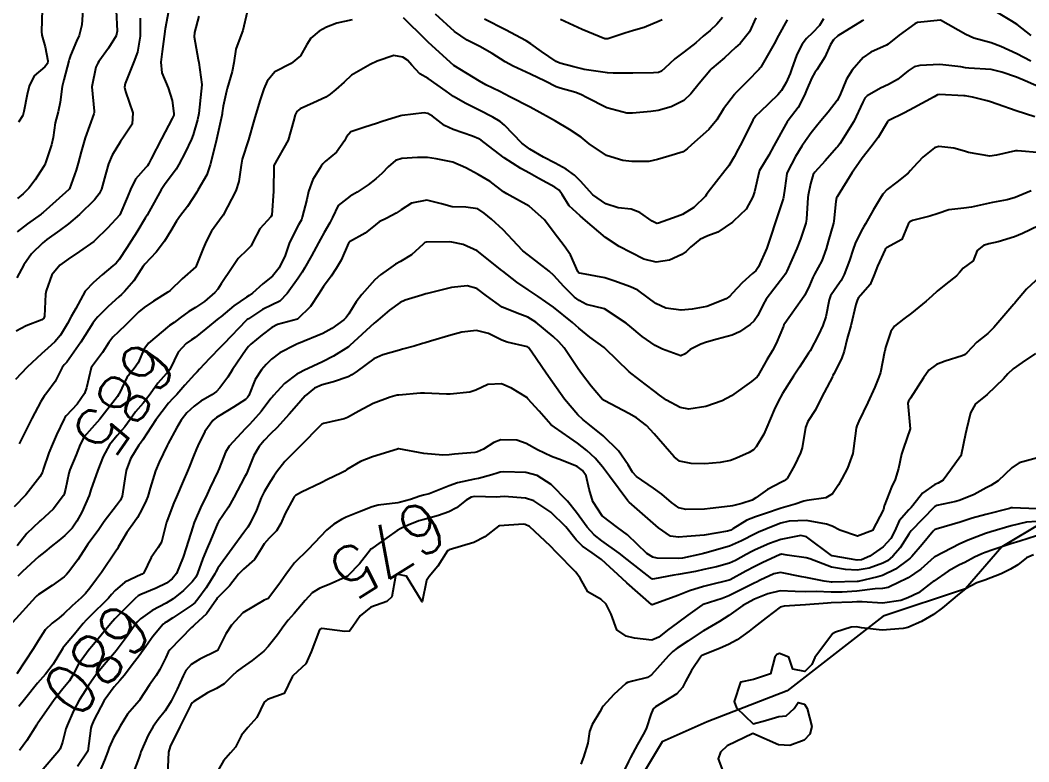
# Model space of a CAD drawing. Header units: metres. Extents: x 292545 to 299085, y 7450245 to 7463078.
# Drawn here: x 294543.8 to 294622.7, y 7462834.2 to 7462892.3 of the extents above; entities that cross this region are included whole.
import ezdxf
from ezdxf.enums import TextEntityAlignment as Align

# ---------------------------------------------------------------- set-up
doc = ezdxf.new("R2010")
doc.units = ezdxf.units.M
for name, color, linetype in [('Cotas', 45, 'Continuous'), ('Curvas de Nivel 1m', 11, 'Continuous'), ('Curvas de Nivel 5m', 15, 'Continuous'), ('Hidrografia', 140, 'Continuous')]:
    doc.layers.add(name, color=color, linetype=linetype)
doc.styles.add('Style-STANDARD', font='STANDARD.shx')

msp = doc.modelspace()

# ---------------------------------------------------------------- linework, layer by layer
at = {"layer": 'Curvas de Nivel 1m', "flags": 128}
for points, elevation in [([(294555.422, 7462893.004), (294555.171, 7462891.624), (294555.095, 7462891.007), (294554.926, 7462889.848), (294554.815, 7462889.009), (294554.907, 7462888.175), (294555.402, 7462887.005), (294555.718, 7462886.013), (294555.855, 7462884.998), (294555.835, 7462884.866), (294555.699, 7462884.582), (294554.873, 7462883.012), (294554.08, 7462881.437), (294553.863, 7462881.027), (294553.786, 7462880.903), (294553.659, 7462880.76), (294552.849, 7462879.834), (294552.445, 7462879.042), (294552.211, 7462878.46), (294551.613, 7462877.05), (294550.647, 7462876.015), (294549.693, 7462875.069), (294549.643, 7462875.019), (294549.592, 7462874.978), (294548.471, 7462874.195), (294547.57, 7462873.587), (294547.288, 7462873.382), (294546.935, 7462873.106), (294546.308, 7462872.359), (294545.847, 7462871.117), (294545.812, 7462870.846), (294545.729, 7462869.118), (294545.672, 7462868.967), (294545.519, 7462868.847), (294544.281, 7462868.369), (294543.505, 7462867.944)], 689), ([(294551.343, 7462893.055), (294551.409, 7462891.431), (294551.327, 7462891.055), (294550.722, 7462890.107), (294549.978, 7462889.068), (294549.891, 7462888.929), (294549.748, 7462888.604), (294549.426, 7462887.075), (294549.607, 7462885.169), (294549.612, 7462885.071), (294549.581, 7462884.951), (294548.899, 7462883.082), (294548.585, 7462881.999), (294548.365, 7462881.089), (294548.207, 7462880.539), (294547.671, 7462879.099), (294547.632, 7462879.049), (294546.609, 7462878.124), (294545.614, 7462877.233), (294545.554, 7462877.18), (294545.478, 7462877.121), (294544.398, 7462876.339), (294543.599, 7462875.715)], 691), ([(294548.714, 7462893.086), (294548.637, 7462891.933), (294548.432, 7462891.09), (294548.235, 7462890.635), (294547.759, 7462889.519), (294547.652, 7462889.204), (294547.631, 7462889.101), (294547.226, 7462887.617), (294547.099, 7462887.106), (294546.947, 7462885.875), (294546.783, 7462885.109), (294546.564, 7462884.248), (294546.393, 7462883.113), (294546.267, 7462882.524), (294545.816, 7462881.118), (294545.773, 7462881.008), (294545.658, 7462880.816), (294544.984, 7462879.786), (294544.502, 7462879.131), (294544.068, 7462878.696), (294543.625, 7462878.344)], 692), ([(294545.548, 7462893.123), (294545.494, 7462891.415), (294545.518, 7462891.123), (294545.769, 7462890.208), (294545.996, 7462889.118), (294545.965, 7462888.903), (294545.748, 7462888.628), (294544.928, 7462887.941), (294544.537, 7462887.132), (294544.379, 7462886.481), (294544.122, 7462885.136), (294544.026, 7462884.819), (294543.7, 7462884.299)], 693), ([(294561.579, 7462892.932), (294561.229, 7462891.488), (294561.029, 7462890.937), (294560.682, 7462890.028), (294560.531, 7462888.942), (294560.413, 7462888.277), (294560.014, 7462886.947), (294559.955, 7462886.722), (294559.712, 7462885.554), (294559.623, 7462885.033), (294559.61, 7462884.951), (294559.588, 7462884.837), (294559.189, 7462882.957), (294559.028, 7462882.311), (294558.695, 7462880.965), (294558.426, 7462880.198), (294557.73, 7462878.979), (294557.693, 7462878.919), (294557.631, 7462878.82), (294556.902, 7462877.705), (294556.365, 7462876.992), (294556.052, 7462876.552), (294555.601, 7462875.798), (294555.116, 7462875.007), (294554.45, 7462874.147), (294553.565, 7462873.19), (294553.496, 7462873.099), (294553.454, 7462873.031), (294552.703, 7462871.887), (294551.976, 7462871.046), (294551.756, 7462870.831), (294551.537, 7462870.628), (294550.712, 7462869.871), (294549.894, 7462869.066), (294549.711, 7462868.868), (294549.508, 7462868.583), (294548.576, 7462867.084), (294547.477, 7462865.535), (294547.267, 7462865.31), (294547.103, 7462865.104), (294546.556, 7462864.01), (294545.901, 7462863.115), (294545.695, 7462862.863), (294545.436, 7462862.45), (294544.732, 7462861.13), (294544.072, 7462859.802), (294543.749, 7462859.145)], 687), ([(294601.357, 7462892.464), (294600.877, 7462891.379), (294600.139, 7462890.476), (294599.94, 7462890.309), (294599.77, 7462890.155), (294598.91, 7462889.34), (294597.921, 7462888.498), (294597.831, 7462888.42), (294597.75, 7462888.325), (294596.923, 7462887.324), (294596.28, 7462886.522), (294595.718, 7462885.994), (294594.748, 7462885.509), (294593.713, 7462885.223), (294593.138, 7462885.132), (294591.709, 7462885.002), (294591.276, 7462885.018), (294589.715, 7462885.425), (294588.108, 7462886.235), (294587.73, 7462886.451), (294587.277, 7462886.627), (294586.057, 7462886.966), (294585.737, 7462887.079), (294584.891, 7462887.509), (294583.747, 7462888.077), (294582.374, 7462888.684), (294581.756, 7462889.024), (294580.746, 7462889.689), (294579.768, 7462890.225), (294578.773, 7462890.73), (294577.783, 7462891.394), (294576.304, 7462892.755)], 687), ([(294622.904, 7462891.086), (294621.79, 7462891.955), (294621.391, 7462892.224), (294619.807, 7462893.159)], 684), ([(294622.877, 7462889.094), (294621.767, 7462889.643), (294620.531, 7462890.232), (294619.776, 7462890.514), (294618.404, 7462890.885), (294617.782, 7462891.161), (294615.793, 7462892.29), (294614.003, 7462892.096), (294613.79, 7462892.007), (294612.566, 7462891.113), (294611.774, 7462890.474), (294611.7, 7462890.415), (294611.573, 7462890.342), (294610.343, 7462889.779), (294609.763, 7462889.375), (294608.883, 7462888.373), (294608.461, 7462887.661), (294607.924, 7462886.387), (294607.719, 7462886.007), (294607.005, 7462885.102), (294606.449, 7462884.403), (294606.112, 7462883.992), (294605.694, 7462883.47), (294605.253, 7462882.849), (294604.966, 7462882.417), (294604.462, 7462881.631), (294603.83, 7462880.428), (294603.79, 7462880.29), (294603.64, 7462879.144), (294603.533, 7462878.431), (294603.502, 7462878.303), (294602.878, 7462876.441), (294602.566, 7462875.477), (294602.217, 7462874.45), (294601.568, 7462872.991), (294601.354, 7462872.674), (294601.106, 7462872.465), (294600.284, 7462871.741), (294599.54, 7462870.925), (294599.329, 7462870.69), (294599.029, 7462870.488), (294597.527, 7462869.895), (294596.369, 7462869.683), (294595.529, 7462869.604), (294594.314, 7462869.759), (294593.536, 7462870.107), (294592.929, 7462870.559), (294592.138, 7462871.161), (294591.551, 7462871.42), (294590.264, 7462871.884), (294589.558, 7462872.113), (294587.716, 7462872.464), (294587.562, 7462872.493), (294587.484, 7462872.543), (294587.436, 7462872.622), (294586.867, 7462873.922), (294586.36, 7462874.638), (294585.598, 7462875.652), (294584.835, 7462876.658), (294583.623, 7462877.725), (294581.889, 7462878.687), (294581.635, 7462878.857), (294580.59, 7462879.653), (294579.648, 7462880.215), (294578.685, 7462880.73), (294577.667, 7462881.167), (294576.36, 7462881.45), (294575.671, 7462881.54), (294574.894, 7462881.554), (294573.67, 7462881.46), (294573.167, 7462881.296), (294572.594, 7462880.801), (294572.139, 7462880.322), (294571.649, 7462879.875), (294571.052, 7462879.409), (294570.17, 7462878.832), (294569.63, 7462878.529), (294568.692, 7462877.779), (294568.244, 7462876.854), (294568.044, 7462876.417), (294567.595, 7462875.665), (294567.309, 7462875.14), (294567.168, 7462874.864), (294566.607, 7462873.835), (294566.069, 7462872.875), (294565.875, 7462872.561), (294565.555, 7462872.088), (294564.711, 7462870.892), (294564.127, 7462870.311), (294563.529, 7462870.013), (294562.785, 7462869.656), (294561.673, 7462868.928), (294561.583, 7462868.859), (294561.512, 7462868.794), (294559.749, 7462866.956), (294559.49, 7462866.69), (294558.639, 7462865.811), (294557.862, 7462864.976), (294557.67, 7462864.778), (294557.467, 7462864.571), (294556.712, 7462863.729), (294556.067, 7462862.994), (294555.764, 7462862.672), (294555.436, 7462862.309), (294554.434, 7462861.015), (294553.407, 7462859.447), (294553.236, 7462859.2), (294553.109, 7462859.033), (294552.456, 7462857.97), (294552.113, 7462857.043), (294552.004, 7462856.406), (294551.807, 7462855.045), (294551.668, 7462854.726), (294551.346, 7462854.318), (294550.396, 7462853.064), (294549.969, 7462852.425), (294549.31, 7462851.526), (294549.112, 7462851.276), (294548.975, 7462851.083), (294548.325, 7462850.057), (294547.614, 7462849.097), (294547.46, 7462848.918), (294547.277, 7462848.737), (294546.327, 7462848.049), (294545.256, 7462847.345), (294545.132, 7462847.245), (294545.017, 7462847.124), (294543.233, 7462845.15)], 683), ([(294569.795, 7462892.318), (294568.58, 7462892.064), (294567.786, 7462891.753), (294567.214, 7462891.433), (294566.565, 7462890.872), (294566.245, 7462890.398), (294565.759, 7462889.491), (294565.018, 7462888.891), (294563.746, 7462888.259), (294563.137, 7462887.518), (294562.877, 7462886.919), (294562.588, 7462886.054), (294562.25, 7462884.925), (294562.13, 7462884.494), (294561.683, 7462882.93), (294561.197, 7462881.405), (294561.1, 7462880.936), (294560.927, 7462879.654), (294560.699, 7462878.944), (294559.689, 7462877.034), (294559.647, 7462876.959), (294559.612, 7462876.913), (294558.8, 7462875.769), (294558.369, 7462874.972), (294558.14, 7462874.419), (294557.563, 7462872.98), (294556.49, 7462872.055), (294555.544, 7462871.144), (294555.371, 7462871.003), (294554.261, 7462870.29), (294553.525, 7462869.814), (294553.097, 7462869.457), (294552.68, 7462869.038), (294552.099, 7462868.452), (294551.502, 7462867.91), (294551.066, 7462867.486), (294550.761, 7462867.057), (294550.273, 7462866.274), (294549.475, 7462865.249), (294549.38, 7462865.071), (294549.007, 7462863.527), (294548.848, 7462863.086), (294548.283, 7462862.243), (294547.425, 7462861.321), (294547.319, 7462861.206), (294547.252, 7462861.102), (294546.677, 7462859.841), (294546.35, 7462859.111), (294546.072, 7462858.433), (294545.63, 7462857.117), (294545.562, 7462856.927), (294545.367, 7462856.543), (294544.278, 7462855.136), (294543.344, 7462854.21)], 686), ([(294557.799, 7462892.598), (294557.447, 7462891.323), (294557.426, 7462890.984), (294557.756, 7462889.205), (294557.798, 7462888.979), (294558.027, 7462887.267), (294558.005, 7462886.976), (294557.973, 7462886.733), (294557.794, 7462884.979), (294557.698, 7462884.491), (294557.344, 7462883.326), (294557.213, 7462882.985), (294556.73, 7462881.931), (294556.245, 7462880.994), (294556.02, 7462880.634), (294555.65, 7462880.136), (294555.168, 7462879.479), (294554.861, 7462879.012), (294553.916, 7462877.326), (294553.748, 7462877.028), (294553.611, 7462876.8), (294552.941, 7462875.695), (294552.527, 7462875.041), (294552.16, 7462874.469), (294551.571, 7462873.569), (294551.337, 7462873.282), (294551.066, 7462873.055), (294550.248, 7462872.371), (294549.55, 7462871.761), (294548.905, 7462871.08), (294548.176, 7462869.737), (294547.817, 7462869.096), (294547.515, 7462868.561), (294546.975, 7462867.631), (294546.535, 7462867.11), (294545.987, 7462866.616), (294545.483, 7462866.172), (294544.379, 7462865.136), (294543.458, 7462864.17)], 688), ([(294609.792, 7462892.304), (294609.669, 7462892.239), (294607.783, 7462891.057), (294607.427, 7462890.745), (294607.203, 7462890.396), (294606.761, 7462889.402), (294606.119, 7462888.406), (294605.964, 7462888.193), (294605.744, 7462887.783), (294605.335, 7462886.808), (294605.178, 7462886.415), (294604.676, 7462885.458), (294603.883, 7462884.428), (294603.805, 7462884.326), (294603.7, 7462884.152), (294602.776, 7462882.444), (294602.384, 7462881.737), (294601.654, 7462880.536), (294601.622, 7462880.492), (294601.612, 7462880.46), (294601.254, 7462878.846), (294601.137, 7462878.465), (294600.602, 7462877.491), (294599.614, 7462876.556), (294599.523, 7462876.481), (294598.4, 7462875.699), (294597.596, 7462875.406), (294596.99, 7462875.118), (294596.253, 7462874.523), (294595.914, 7462874.192), (294595.577, 7462873.964), (294594.604, 7462873.508), (294593.571, 7462873.361), (294592.594, 7462873.585), (294591.578, 7462874.097), (294590.67, 7462874.589), (294589.593, 7462875.272), (294588.039, 7462876.616), (294587.616, 7462876.975), (294586.763, 7462877.772), (294586.212, 7462878.641), (294585.973, 7462878.981), (294585.639, 7462879.22), (294584.399, 7462879.909), (294583.649, 7462880.305), (294582.97, 7462880.677), (294581.665, 7462881.512), (294580.102, 7462882.714), (294579.866, 7462882.898), (294579.686, 7462883.01), (294579.189, 7462883.224), (294577.693, 7462883.735), (294577.002, 7462884.057), (294576.063, 7462884.765), (294575.706, 7462884.994), (294575.432, 7462885.047), (294573.703, 7462884.828), (294573.675, 7462884.819), (294573.58, 7462884.791), (294572.148, 7462884.356), (294571.697, 7462884.203), (294570.778, 7462883.908), (294569.69, 7462883.539), (294569.358, 7462883.171), (294569.178, 7462882.845), (294568.556, 7462881.969), (294567.667, 7462881.219), (294567.488, 7462881.038), (294567.36, 7462880.863), (294566.701, 7462879.815), (294566.38, 7462878.873), (294566.253, 7462878.248), (294565.892, 7462876.877), (294565.815, 7462876.672), (294565.604, 7462876.268), (294564.882, 7462874.891), (294564.546, 7462873.869), (294564.092, 7462872.902), (294563.556, 7462872.261), (294562.808, 7462871.66), (294562.006, 7462870.925), (294561.736, 7462870.732), (294561.538, 7462870.617), (294560.53, 7462869.943), (294559.515, 7462869.076), (294559.452, 7462869.022), (294559.373, 7462868.961), (294558.341, 7462868.136), (294557.498, 7462867.462), (294557.214, 7462867.265), (294556.81, 7462866.987), (294556.177, 7462866.302), (294555.568, 7462864.999), (294555.532, 7462864.94), (294555.471, 7462864.873), (294554.596, 7462863.873), (294553.987, 7462863.022), (294553.436, 7462862.32), (294552.837, 7462861.628), (294552.42, 7462861.04), (294552.003, 7462860.458), (294551.41, 7462859.794), (294550.82, 7462859.059), (294550.321, 7462858.134), (294549.895, 7462857.072), (294549.357, 7462855.525), (294549.257, 7462855.178), (294549.222, 7462855.081), (294548.635, 7462853.792), (294548.265, 7462853.091), (294547.88, 7462852.539), (294547.316, 7462851.955), (294546.84, 7462851.575), (294546.255, 7462851.11), (294545.741, 7462850.673), (294545.295, 7462850.305), (294544.003, 7462849.139), (294543.638, 7462848.784)], 684), ([(294603.801, 7462892.319), (294603.121, 7462891.102), (294602.799, 7462890.445), (294601.754, 7462888.61), (294601.686, 7462888.528), (294601.617, 7462888.461), (294600.702, 7462887.507), (294599.723, 7462886.518), (294599.705, 7462886.498), (294599.687, 7462886.48), (294598.841, 7462885.36), (294598.314, 7462884.494), (294597.695, 7462883.726), (294596.326, 7462882.524), (294595.994, 7462882.211), (294595.675, 7462881.998), (294594.554, 7462881.656), (294593.665, 7462881.374), (294592.988, 7462881.235), (294591.663, 7462881.237), (294590.948, 7462881.303), (294589.669, 7462881.699), (294588.335, 7462882.613), (294587.688, 7462883.131), (294586.791, 7462883.731), (294585.7, 7462884.378), (294585.222, 7462884.655), (294583.715, 7462885.476), (294582.133, 7462886.28), (294581.73, 7462886.501), (294581.342, 7462886.696), (294580.251, 7462887.226), (294579.741, 7462887.522), (294577.753, 7462888.74), (294575.771, 7462890.532), (294575.651, 7462890.641), (294575.526, 7462890.764), (294573.798, 7462892.473)], 686), ([(294598.758, 7462892.49), (294598.319, 7462891.971), (294597.788, 7462891.479), (294597.251, 7462891.038), (294596.659, 7462890.517), (294595.766, 7462889.805), (294595.028, 7462889.27), (294594.251, 7462888.545), (294593.991, 7462888.306), (294593.749, 7462888.201), (294593.351, 7462888.158), (294591.749, 7462888.139), (294590.195, 7462888.149), (294589.749, 7462888.178), (294587.946, 7462888.423), (294587.751, 7462888.477), (294587.638, 7462888.508), (294587.123, 7462888.629), (294586.039, 7462888.929), (294585.757, 7462889.054), (294584.601, 7462889.826), (294583.771, 7462890.434), (294583.391, 7462890.674), (294581.785, 7462891.521), (294580.132, 7462892.381)], 688), ([(294594.037, 7462892.31), (294593.798, 7462892.219), (294592.63, 7462891.722), (294591.787, 7462891.488), (294591.105, 7462891.265), (294589.776, 7462890.825), (294589.542, 7462890.837), (294587.787, 7462891.552), (294586.091, 7462892.353)], 689), ([(294623.734, 7462886.96), (294622.42, 7462887.536), (294621.747, 7462887.827), (294620.602, 7462888.232), (294619.755, 7462888.42), (294618.029, 7462888.539), (294617.756, 7462888.559), (294617.402, 7462888.628), (294615.758, 7462888.82), (294614.187, 7462888.743), (294613.756, 7462888.631), (294613.265, 7462888.325), (294612.43, 7462887.646), (294611.737, 7462887.254), (294611.11, 7462886.969), (294610.066, 7462886.357), (294609.888, 7462886.191), (294609.718, 7462885.872), (294609.027, 7462884.37), (294607.919, 7462882.62), (294607.755, 7462882.389), (294607.726, 7462882.346), (294607.681, 7462882.291), (294606.773, 7462881.292), (294605.976, 7462880.407), (294605.855, 7462880.204), (294605.644, 7462879.479), (294605.443, 7462878.603), (294605.418, 7462878.412), (294605.324, 7462876.704), (294605.272, 7462876.413), (294604.851, 7462875.161), (294604.558, 7462874.42), (294603.78, 7462872.652), (294603.679, 7462872.438), (294603.635, 7462872.366), (294603.56, 7462872.266), (294602.761, 7462871.231), (294602.179, 7462870.454), (294601.937, 7462870.047), (294601.52, 7462869.178), (294601.227, 7462868.752), (294600.909, 7462868.466), (294600.094, 7462867.887), (294599.504, 7462867.627), (294598.342, 7462867.338), (294597.499, 7462867.092), (294597.07, 7462866.941), (294596.214, 7462866.523), (294595.824, 7462866.191), (294595.485, 7462866.025), (294594.065, 7462866.544), (294593.496, 7462866.829), (294592.466, 7462867.529), (294591.51, 7462868.332), (294591.218, 7462868.583), (294589.529, 7462869.701), (294588.109, 7462870.04), (294587.539, 7462870.34), (294587.185, 7462870.625), (294586.353, 7462871.44), (294585.559, 7462872.305), (294585.199, 7462872.654), (294583.575, 7462873.903), (294583.144, 7462874.242), (294582.71, 7462874.683), (294581.601, 7462875.884), (294580.674, 7462876.704), (294580.103, 7462877.198), (294579.621, 7462877.522), (294578.684, 7462877.668), (294577.622, 7462877.693), (294576.783, 7462877.911), (294575.627, 7462878.202), (294574.439, 7462877.967), (294573.619, 7462877.439), (294573.235, 7462877.175), (294572.505, 7462876.801), (294571.913, 7462876.502), (294571.605, 7462876.263), (294570.798, 7462875.619), (294569.584, 7462874.934), (294569.539, 7462874.885), (294569.513, 7462874.841), (294568.919, 7462873.497), (294568.544, 7462872.85), (294568.145, 7462872.266), (294567.549, 7462871.454), (294567.316, 7462871.091), (294567.184, 7462870.864), (294566.528, 7462869.87), (294565.513, 7462868.89), (294563.95, 7462868.465), (294563.506, 7462868.247), (294562.753, 7462867.665), (294561.862, 7462866.926), (294561.674, 7462866.746), (294561.489, 7462866.519), (294560.419, 7462864.946), (294560.055, 7462864.36), (294559.451, 7462863.521), (294559.179, 7462863.231), (294558.81, 7462862.966), (294557.943, 7462862.47), (294557.434, 7462862.091), (294556.864, 7462861.55), (294556.409, 7462860.99), (294556.044, 7462860.367), (294555.405, 7462859.169), (294555.324, 7462859.001), (294554.706, 7462857.688), (294554.398, 7462857.015), (294554.001, 7462855.663), (294553.811, 7462855.025), (294553.676, 7462854.698), (294553.337, 7462853.984), (294553, 7462853.362), (294552.767, 7462853.036), (294552.156, 7462852.206), (294551.495, 7462851.048), (294551.425, 7462850.926), (294551.3, 7462850.733), (294550.18, 7462849.067), (294549.797, 7462848.55), (294549.264, 7462847.847), (294548.922, 7462847.419), (294548.583, 7462847.087), (294547.884, 7462846.456), (294547.24, 7462845.841), (294546.837, 7462845.504), (294546.322, 7462845.109), (294545.773, 7462844.569), (294545.219, 7462843.725), (294544.864, 7462843.125), (294544.207, 7462842.125), (294543.551, 7462841.144)], 682), ([(294623.178, 7462884.735), (294621.713, 7462885.186), (294620.227, 7462885.726), (294619.72, 7462885.906), (294619.458, 7462885.981), (294618.294, 7462886.261), (294617.724, 7462886.36), (294617.623, 7462886.373), (294615.726, 7462886.474), (294615.57, 7462886.447), (294615.301, 7462886.296), (294613.714, 7462885.425), (294612.988, 7462885.049), (294611.704, 7462884.399), (294611.671, 7462884.372), (294611.648, 7462884.341), (294610.927, 7462883.112), (294610.367, 7462882.353), (294610.06, 7462881.973), (294609.67, 7462881.478), (294609.202, 7462880.825), (294608.899, 7462880.371), (294607.715, 7462878.47), (294607.678, 7462878.389), (294607.63, 7462878.097), (294607.454, 7462876.552), (294607.425, 7462876.392), (294607.022, 7462874.965), (294606.858, 7462874.397), (294606.515, 7462873.459), (294605.945, 7462872.406), (294605.811, 7462872.155), (294605.55, 7462871.529), (294605.188, 7462870.766), (294604.959, 7462870.419), (294603.624, 7462868.548), (294603.552, 7462868.439), (294603.512, 7462868.351), (294602.96, 7462866.983), (294602.675, 7462866.448), (294602.221, 7462865.714), (294601.519, 7462864.459), (294601.462, 7462864.382), (294601.014, 7462864.02), (294599.447, 7462862.887), (294598.717, 7462862.491), (294597.438, 7462862.063), (294596.112, 7462861.848), (294595.437, 7462861.969), (294594.368, 7462862.541), (294593.834, 7462862.933), (294593.45, 7462863.226), (294592.693, 7462863.799), (294591.695, 7462864.577), (294591.466, 7462864.782), (294589.584, 7462866.599), (294589.494, 7462866.676), (294588.373, 7462867.489), (294587.508, 7462868.174), (294587.276, 7462868.389), (294587.018, 7462868.627), (294585.531, 7462869.822), (294584.339, 7462870.662), (294583.548, 7462871.193), (294582.666, 7462871.796), (294581.562, 7462872.637), (294581.488, 7462872.701), (294579.578, 7462874.248), (294578.475, 7462874.731), (294577.585, 7462874.91), (294577.396, 7462874.933), (294575.585, 7462874.928), (294575.466, 7462874.89), (294575.333, 7462874.772), (294574.439, 7462873.917), (294573.569, 7462873.414), (294573.171, 7462873.189), (294572.619, 7462872.799), (294572.006, 7462872.358), (294571.554, 7462871.957), (294570.537, 7462870.825), (294570.108, 7462870.258), (294569.52, 7462869.312), (294569.332, 7462869.026), (294569.14, 7462868.844), (294568.194, 7462868.165), (294567.502, 7462867.77), (294565.6, 7462866.995), (294565.494, 7462866.953), (294565.449, 7462866.935), (294565.345, 7462866.891), (294564.141, 7462866.249), (294563.482, 7462865.771), (294563.051, 7462865.34), (294562.686, 7462864.918), (294562.215, 7462864.169), (294561.707, 7462862.927), (294561.611, 7462862.758), (294561.44, 7462862.606), (294560.503, 7462862.013), (294559.427, 7462861.359), (294559.183, 7462861.205), (294558.894, 7462860.965), (294558.275, 7462860.111), (294557.712, 7462858.977), (294557.623, 7462858.755), (294557.391, 7462858.174), (294557.045, 7462857.316), (294556.902, 7462856.985), (294556.579, 7462856.206), (294556.052, 7462855), (294555.843, 7462854.505), (294555.325, 7462853.135), (294555.289, 7462853.045), (294555.281, 7462853.01), (294554.875, 7462851.447), (294554.622, 7462851.017), (294554.066, 7462850.251), (294553.488, 7462849.028), (294553.368, 7462848.943), (294553.281, 7462848.906), (294552.017, 7462848.297), (294551.262, 7462847.667), (294550.978, 7462847.333), (294550.729, 7462847.058), (294549.238, 7462845.587), (294548.979, 7462845.339), (294548.75, 7462845.085), (294548.081, 7462844.235), (294547.214, 7462843.215), (294547.16, 7462843.154), (294547.123, 7462843.101), (294546.406, 7462841.896), (294545.794, 7462841.114), (294545.176, 7462840.402), (294544.161, 7462839.14), (294543.722, 7462838.58)], 681), ([(294622.907, 7462878.941), (294621.635, 7462878.423), (294621.028, 7462878.229), (294619.858, 7462878.018), (294619.629, 7462877.973), (294618.224, 7462877.664), (294617.622, 7462877.575), (294616.463, 7462877.438), (294615.616, 7462877.173), (294614.968, 7462876.944), (294613.607, 7462876.608), (294613.41, 7462876.517), (294613.283, 7462876.323), (294612.789, 7462875.134), (294611.585, 7462874.474), (294611.515, 7462874.409), (294611.478, 7462874.341), (294610.872, 7462873.045), (294610.62, 7462872.349), (294610.292, 7462871.612), (294609.539, 7462870.746), (294609.368, 7462870.53), (294609.287, 7462870.364), (294609.194, 7462870.029), (294608.785, 7462868.371), (294608.506, 7462867.378), (294608.27, 7462866.378), (294608.073, 7462865.793), (294607.466, 7462864.624), (294607.385, 7462864.47), (294607.35, 7462864.391), (294606.694, 7462863.154), (294606.322, 7462862.401), (294606.037, 7462861.804), (294605.428, 7462860.876), (294605.24, 7462860.413), (294604.984, 7462858.831), (294604.865, 7462858.418), (294604.397, 7462857.439), (294603.817, 7462856.433), (294603.576, 7462856.231), (294603.368, 7462856.131), (294602.26, 7462855.55), (294601.35, 7462854.907), (294601.073, 7462854.736), (294600.253, 7462854.471), (294599.545, 7462854.283), (294599.349, 7462854.247), (294597.781, 7462854.069), (294597.346, 7462854.025), (294595.876, 7462853.994), (294595.347, 7462854.128), (294594.767, 7462854.539), (294594.019, 7462855.209), (294593.364, 7462855.669), (294592.03, 7462856.573), (294591.706, 7462856.905), (294591.382, 7462857.485), (294590.62, 7462858.588), (294589.41, 7462859.758), (294588.353, 7462860.616), (294587.834, 7462861.031), (294587.431, 7462861.401), (294586.407, 7462862.64), (294585.456, 7462863.96), (294584.962, 7462864.655), (294583.842, 7462866.312), (294583.59, 7462866.669), (294583.494, 7462866.734), (294581.907, 7462867.104), (294581.498, 7462867.249), (294580.442, 7462867.773), (294579.506, 7462868.015), (294578.367, 7462867.869), (294577.502, 7462867.636), (294575.908, 7462867.174), (294575.496, 7462867.047), (294575.288, 7462866.979), (294574.63, 7462866.779), (294573.736, 7462866.542), (294573.49, 7462866.469), (294572.192, 7462866.097), (294571.483, 7462865.788), (294570.174, 7462864.829), (294569.769, 7462864.535), (294569.466, 7462864.388), (294568.319, 7462863.992), (294567.456, 7462863.757), (294566.838, 7462863.483), (294566.122, 7462862.88), (294565.435, 7462862.105), (294564.873, 7462861.451), (294564.378, 7462860.9), (294563.917, 7462860.406), (294563.413, 7462859.915), (294562.918, 7462859.404), (294562.51, 7462858.919), (294562.102, 7462858.213), (294561.579, 7462856.928), (294561.513, 7462856.787), (294561.369, 7462856.524), (294560.536, 7462854.942), (294560.11, 7462854.18), (294559.324, 7462853.032), (294559.297, 7462852.986), (294559.283, 7462852.96), (294558.714, 7462851.561), (294558.462, 7462850.968), (294558.117, 7462850.149), (294557.706, 7462848.976), (294557.559, 7462848.697), (294557.273, 7462848.338), (294556.597, 7462847.656), (294555.799, 7462847.002), (294555.25, 7462846.669), (294554.159, 7462846.105), (294553.237, 7462845.442), (294553.026, 7462845.241), (294552.85, 7462845.034), (294552.18, 7462844.084), (294551.419, 7462843.048), (294551.328, 7462842.932), (294551.209, 7462842.788), (294550.406, 7462841.85), (294549.777, 7462841.071), (294549.174, 7462840.225), (294548.723, 7462839.529), (294548.442, 7462839.087), (294547.996, 7462838.25), (294547.488, 7462837.097), (294547.402, 7462836.834), (294547.123, 7462835.789), (294546.947, 7462835.271), (294546.845, 7462835.104), (294545.458, 7462833.486)], 679), ([(294623.479, 7462876.201), (294622.224, 7462875.587), (294621.594, 7462875.335), (294620.305, 7462874.955), (294619.588, 7462874.796), (294619.175, 7462874.666), (294618.668, 7462874.259), (294618.371, 7462873.466), (294617.569, 7462872.889), (294617.29, 7462872.548), (294617.058, 7462872.275), (294616.212, 7462871.624), (294615.545, 7462871.073), (294615.138, 7462870.697), (294614.689, 7462870.303), (294613.523, 7462869.368), (294612.938, 7462868.907), (294612.21, 7462868.333), (294611.909, 7462867.936), (294611.496, 7462866.672), (294611.439, 7462866.395), (294611.426, 7462866.341), (294611.104, 7462864.708), (294610.993, 7462864.345), (294610.667, 7462863.564), (294610.116, 7462862.36), (294609.428, 7462860.919), (294609.254, 7462860.542), (294609.209, 7462860.372), (294609.01, 7462858.763), (294608.94, 7462858.375), (294608.529, 7462857.231), (294608.081, 7462856.383), (294607.819, 7462855.933), (294607.355, 7462855.224), (294606.835, 7462854.911), (294605.347, 7462854.713), (294605.112, 7462854.648), (294604.448, 7462854.423), (294603.34, 7462854.111), (294602.108, 7462853.679), (294601.332, 7462853.41), (294600.651, 7462853.149), (294599.56, 7462852.478), (294599.413, 7462852.388), (294599.322, 7462852.347), (294599.134, 7462852.296), (294597.318, 7462852), (294595.964, 7462851.876), (294595.316, 7462851.821), (294594.697, 7462851.92), (294593.752, 7462852.554), (294593.328, 7462852.922), (294591.444, 7462854.579), (294591.354, 7462854.678), (294589.922, 7462856.595), (294589.38, 7462857.329), (294588.799, 7462858.021), (294588.145, 7462858.619), (294587.401, 7462859.198), (294585.62, 7462860.447), (294585.422, 7462860.576), (294585.334, 7462860.651), (294584.409, 7462861.684), (294583.541, 7462862.669), (294583.444, 7462862.759), (294582.26, 7462863.497), (294581.46, 7462863.822), (294580.392, 7462863.778), (294579.452, 7462863.336), (294578.998, 7462863.176), (294577.447, 7462863.016), (294577.179, 7462863.012), (294575.448, 7462863.099), (294575.13, 7462863.091), (294573.445, 7462862.954), (294573.302, 7462862.935), (294572.754, 7462862.797), (294571.438, 7462862.293), (294570.303, 7462861.699), (294569.427, 7462861.206), (294569.167, 7462861.101), (294568.13, 7462860.853), (294567.547, 7462860.733), (294567.42, 7462860.663), (294565.655, 7462858.886), (294565.399, 7462858.651), (294564.52, 7462857.764), (294563.884, 7462856.905), (294563.676, 7462856.601), (294563.365, 7462856.149), (294562.9, 7462855.372), (294562.682, 7462854.917), (294562.305, 7462853.953), (294561.82, 7462852.925), (294561.623, 7462852.624), (294561.316, 7462852.208), (294560.411, 7462850.943), (294559.287, 7462849.396), (294559.127, 7462849.119), (294559.044, 7462848.962), (294558.359, 7462847.876), (294557.712, 7462846.975), (294557.507, 7462846.721), (294557.248, 7462846.504), (294555.763, 7462845.527), (294555.235, 7462845.184), (294555.128, 7462845.117), (294555.003, 7462845.012), (294554.196, 7462844.047), (294553.473, 7462843.027), (294553.367, 7462842.872), (294553.207, 7462842.656), (294552.493, 7462841.737), (294551.971, 7462841.042), (294551.618, 7462840.606), (294551.174, 7462840.119), (294550.384, 7462839.062), (294549.578, 7462837.504), (294549.393, 7462837.076), (294549.343, 7462836.874), (294549.113, 7462835.08), (294548.3, 7462833.889)], 678), ([(294623.563, 7462872.2), (294622.518, 7462871.24), (294621.671, 7462870.219), (294621.605, 7462870.147), (294621.531, 7462870.069), (294619.979, 7462868.243), (294619.508, 7462867.779), (294618.657, 7462867.103), (294617.874, 7462866.266), (294617.67, 7462866.089), (294617.489, 7462866.01), (294616.161, 7462865.605), (294615.479, 7462865.343), (294614.882, 7462864.888), (294614.479, 7462864.305), (294613.447, 7462862.699), (294613.289, 7462862.477), (294613.243, 7462862.322), (294613.423, 7462860.32), (294612.921, 7462858.804), (294612.763, 7462858.326), (294612.509, 7462857.201), (294612.245, 7462856.331), (294611.96, 7462855.738), (294611.416, 7462854.339), (294611.405, 7462854.277), (294611.339, 7462853.99), (294610.475, 7462852.353), (294609.318, 7462851.912), (294607.938, 7462852.384), (294607.326, 7462852.696), (294606.882, 7462852.84), (294605.33, 7462853.14), (294603.97, 7462853.071), (294603.328, 7462852.921), (294602.972, 7462852.798), (294602.131, 7462852.452), (294601.564, 7462852.214), (294601.319, 7462852.103), (294600.241, 7462851.544), (294599.309, 7462851.133), (294597.372, 7462850.577), (294597.303, 7462850.566), (294597.256, 7462850.558), (294597.06, 7462850.512), (294595.627, 7462850.198), (294595.297, 7462850.167), (294593.653, 7462850.2), (294593.298, 7462850.265), (294592.844, 7462850.565), (294591.317, 7462852.022), (294590.536, 7462852.588), (294589.337, 7462853.51), (294588.618, 7462854.611), (294588.333, 7462855.586), (294588.081, 7462856.619), (294587.809, 7462857.055), (294587.38, 7462857.366), (294586.168, 7462857.859), (294585.388, 7462858.147), (294584.29, 7462858.661), (294583.4, 7462859.149), (294582.66, 7462859.426), (294581.404, 7462859.457), (294580.876, 7462859.23), (294580.058, 7462858.713), (294579.601, 7462858.508), (294579.39, 7462858.461), (294577.805, 7462858.32), (294577.388, 7462858.268), (294576.88, 7462858.24), (294575.389, 7462858.39), (294573.443, 7462858.739), (294573.392, 7462858.742), (294573.325, 7462858.724), (294571.386, 7462858.109), (294570.449, 7462857.762), (294569.376, 7462857.117), (294569.212, 7462857.004), (294568.913, 7462856.845), (294567.873, 7462856.349), (294567.365, 7462856.095), (294565.82, 7462855.345), (294565.355, 7462855.086), (294565.259, 7462854.986), (294565.191, 7462854.892), (294564.539, 7462853.693), (294564.203, 7462852.901), (294563.883, 7462852.339), (294563.311, 7462851.759), (294562.902, 7462851.319), (294562.66, 7462850.916), (294562.144, 7462850.072), (294561.287, 7462849.335), (294560.903, 7462848.936), (294560.185, 7462848.03), (294559.255, 7462847.075), (294559.202, 7462847.012), (294559.171, 7462846.961), (294558.388, 7462845.822), (294557.47, 7462844.978), (294557.343, 7462844.868), (294557.231, 7462844.753), (294555.526, 7462843.005), (294555.395, 7462842.822), (294555.204, 7462842.417), (294554.737, 7462841.467), (294554.449, 7462841.017), (294553.932, 7462840.265), (294553.163, 7462839.071), (294553.145, 7462839.049), (294553.129, 7462839.03), (294552.218, 7462837.974), (294551.652, 7462837.045), (294551.47, 7462836.714), (294551.129, 7462836.123), (294550.797, 7462835.376), (294550.683, 7462835.056), (294550.422, 7462834.376), (294549.883, 7462833.068)], 677), ([(294623.241, 7462866.203), (294622.185, 7462865.511), (294621.475, 7462865.006), (294621.08, 7462864.615), (294620.738, 7462864.231), (294619.45, 7462862.983), (294619.038, 7462862.664), (294618.531, 7462862.259), (294618.137, 7462861.558), (294617.845, 7462860.266), (294617.769, 7462859.907), (294617.428, 7462858.27), (294617.419, 7462858.244), (294617.392, 7462858.205), (294616.573, 7462857.086), (294616.014, 7462856.284), (294615.611, 7462856.046), (294615.368, 7462855.949), (294614.383, 7462855.284), (294613.652, 7462854.317), (294613.518, 7462854.141), (294613.339, 7462853.973), (294612.558, 7462853.1), (294612.233, 7462852.331), (294611.922, 7462851.728), (294611.31, 7462851.08), (294610.276, 7462850.355), (294609.613, 7462850.05), (294609.298, 7462850.019), (294607.325, 7462850.367), (294607.303, 7462850.373), (294607.268, 7462850.39), (294605.317, 7462851.864), (294604.869, 7462851.967), (294603.315, 7462851.655), (294602.42, 7462851.341), (294601.307, 7462850.844), (294601.051, 7462850.717), (294600.605, 7462850.467), (294599.771, 7462850), (294599.292, 7462849.789), (294598.279, 7462849.509), (294597.285, 7462849.288), (294596.647, 7462849.152), (294595.279, 7462848.907), (294594.955, 7462848.857), (294593.425, 7462848.558), (294593.273, 7462848.54), (294593.224, 7462848.56), (294591.296, 7462850.087), (294590.671, 7462850.586), (294589.312, 7462851.557), (294588.71, 7462852.002), (294588.159, 7462852.617), (294587.34, 7462853.752), (294586.635, 7462854.637), (294585.366, 7462855.948), (294584.247, 7462856.661), (294583.375, 7462856.883), (294581.62, 7462856.941), (294581.375, 7462856.923), (294581.198, 7462856.878), (294580.717, 7462856.707), (294579.671, 7462856.416), (294579.369, 7462856.361), (294578.017, 7462856.083), (294577.364, 7462855.842), (294575.807, 7462855.213), (294575.356, 7462855.112), (294575.076, 7462855.052), (294574.342, 7462854.78), (294573.577, 7462854.561), (294573.349, 7462854.521), (294571.833, 7462854.326), (294571.344, 7462854.194), (294570.352, 7462853.816), (294569.331, 7462853.401), (294568.957, 7462853.215), (294568.349, 7462852.85), (294567.793, 7462852.38), (294567.313, 7462851.892), (294566.342, 7462850.874), (294565.292, 7462849.814), (294564.879, 7462849.302), (294564.61, 7462848.897), (294564.053, 7462848.121), (294563.255, 7462847.06), (294563.168, 7462846.997), (294562.92, 7462846.913), (294561.243, 7462845.917), (294560.362, 7462844.949), (294559.919, 7462844.261), (294559.245, 7462842.96), (294559.229, 7462842.943), (294559.212, 7462842.93), (294557.886, 7462842.29), (294557.196, 7462841.86), (294556.777, 7462841.398), (294556.566, 7462840.989), (294556.106, 7462839.93), (294555.637, 7462839.003), (294555.155, 7462838.244), (294554.605, 7462837.559), (294554.216, 7462837.019), (294553.831, 7462836.325), (294553.26, 7462835.029), (294553.223, 7462834.918), (294553.108, 7462834.537), (294552.679, 7462833.452)], 676), ([(294623.341, 7462854.052), (294621.43, 7462854.131), (294621.342, 7462854.124), (294621.201, 7462854.082), (294619.337, 7462853.61), (294618.284, 7462853.31), (294617.33, 7462852.998), (294615.474, 7462852.447), (294615.324, 7462852.392), (294615.271, 7462852.353), (294615.227, 7462852.301), (294614.367, 7462851.255), (294613.561, 7462850.317), (294613.428, 7462850.191), (294613.299, 7462850.082), (294612.293, 7462849.325), (294611.28, 7462848.843), (294610.898, 7462848.727), (294609.37, 7462848.369), (294609.273, 7462848.357), (294607.342, 7462848.32), (294607.272, 7462848.322), (294606.715, 7462848.396), (294605.277, 7462848.667), (294604.955, 7462848.738), (294603.282, 7462849.053), (294602.765, 7462848.961), (294601.711, 7462848.456), (294601.414, 7462848.316), (294601.271, 7462848.249), (294600.814, 7462848.012), (294599.26, 7462847.245), (294598.716, 7462847.037), (294597.254, 7462846.57), (294597.211, 7462846.552), (294597.142, 7462846.511), (294596.048, 7462845.719), (294595.239, 7462845.121), (294594.459, 7462844.542), (294593.766, 7462844.011), (294593.221, 7462843.782), (294591.872, 7462843.925), (294591.226, 7462844.092), (294590.485, 7462844.587), (294590.038, 7462845.799), (294589.667, 7462846.596), (294589.257, 7462846.963), (294588.211, 7462847.564), (294587.616, 7462848.625), (294587.28, 7462849.083), (294585.744, 7462850.646), (294585.308, 7462851.122), (294583.663, 7462852.667), (294583.325, 7462852.823), (294583.155, 7462852.843), (294581.323, 7462852.728), (294581.302, 7462852.722), (294581.234, 7462852.701), (294580.156, 7462851.87), (294579.31, 7462851.417), (294577.387, 7462850.832), (294577.303, 7462850.798), (294577.239, 7462850.751), (294576.484, 7462849.565), (294575.799, 7462848.765), (294575.607, 7462848.437), (294575.253, 7462846.77), (294574.036, 7462848.782), (294573.284, 7462848.942), (294573.187, 7462848.791), (294572.886, 7462847.168), (294572.506, 7462846.801), (294571.248, 7462846.355), (294570.407, 7462845.663), (294569.841, 7462844.834), (294569.581, 7462844.484), (294569.229, 7462844.451), (294567.416, 7462844.673), (294567.23, 7462844.567), (294566.594, 7462842.869), (294566.159, 7462841.916), (294565.185, 7462841), (294565.129, 7462840.946), (294565.101, 7462840.891), (294564.467, 7462839.6), (294563.165, 7462839.137), (294562.899, 7462838.914), (294562.341, 7462837.726), (294561.632, 7462836.933), (294561.127, 7462836.332), (294560.654, 7462835.409), (294560.278, 7462834.948), (294559.722, 7462834.339), (294559.096, 7462833.23)], 674), ([(294623.331, 7462853.052), (294622.542, 7462852.996), (294621.328, 7462852.722), (294619.737, 7462852.244), (294619.321, 7462852.106), (294617.973, 7462851.606), (294617.313, 7462851.311), (294615.36, 7462850.299), (294615.325, 7462850.277), (294615.302, 7462850.261), (294614.266, 7462849.333), (294613.278, 7462848.655), (294613.062, 7462848.537), (294612.63, 7462848.326), (294611.706, 7462847.899), (294611.268, 7462847.81), (294610.696, 7462847.777), (294609.265, 7462847.611), (294608.123, 7462847.523), (294607.264, 7462847.53), (294606.088, 7462847.579), (294605.264, 7462847.563), (294604.43, 7462847.587), (294603.265, 7462847.644), (294602.304, 7462847.408), (294601.258, 7462846.973), (294600.351, 7462846.474), (294599.245, 7462845.694), (294598.506, 7462845.231), (294597.263, 7462844.51), (294597.246, 7462844.497), (294596.042, 7462843.701), (294595.212, 7462843.136), (294594.871, 7462842.872), (294594.528, 7462842.54), (294593.188, 7462841.047), (294592.894, 7462840.855), (294591.722, 7462840.575), (294591.314, 7462840.446), (294591.181, 7462840.369), (294590.255, 7462839.507), (294589.408, 7462838.598), (294589.31, 7462838.449), (294589.156, 7462838.15), (294588.568, 7462837.182), (294588.363, 7462836.612), (294588.215, 7462835.705), (294587.894, 7462834.618), (294587.669, 7462834.06)], 673), ([(294623.32, 7462851.929), (294622.005, 7462851.525), (294621.314, 7462851.302), (294619.898, 7462850.83), (294619.307, 7462850.629), (294619.029, 7462850.529), (294618.473, 7462850.258), (294617.705, 7462849.858), (294617.294, 7462849.662), (294616.403, 7462849.167), (294615.274, 7462848.387), (294615.224, 7462848.35), (294615.163, 7462848.301), (294614.093, 7462847.483), (294613.26, 7462847.072), (294612.707, 7462846.877), (294611.256, 7462846.66), (294609.67, 7462846.777), (294609.257, 7462846.767), (294608.893, 7462846.737), (294607.256, 7462846.684), (294606.978, 7462846.67), (294605.254, 7462846.544), (294603.575, 7462846.435), (294603.252, 7462846.359), (294602.164, 7462845.53), (294601.236, 7462844.779), (294600.849, 7462844.466), (294599.904, 7462843.799), (294599.217, 7462843.431), (294598.576, 7462843.133), (294597.204, 7462842.598), (294597.148, 7462842.566), (294597.084, 7462842.511), (294596.317, 7462841.393), (294595.853, 7462840.523), (294595.633, 7462840.071), (294595.173, 7462839.577), (294593.514, 7462838.555), (294593.331, 7462838.386), (294593.154, 7462837.96), (294592.8, 7462836.901), (294592.644, 7462836.565), (294592.096, 7462835.598), (294591.55, 7462834.576), (294591.399, 7462834.287), (294591.099, 7462833.629)], 672), ([(294623.069, 7462850.439), (294622.533, 7462850.208), (294621.848, 7462849.662), (294621.289, 7462849.322), (294620.556, 7462848.959), (294619.276, 7462848.461), (294619.113, 7462848.414), (294618.658, 7462848.256), (294617.749, 7462847.784), (294617.264, 7462847.406), (294615.949, 7462846.29), (294615.248, 7462845.777), (294614.309, 7462845.243), (294613.237, 7462844.773), (294612.883, 7462844.677), (294611.235, 7462844.546), (294609.616, 7462844.744), (294609.237, 7462844.811), (294608.827, 7462844.784), (294607.602, 7462844.386), (294607.36, 7462844.259), (294607.228, 7462844.081), (294606.49, 7462843.121), (294605.975, 7462842.402), (294605.728, 7462841.874), (294605.192, 7462841.31), (294604.261, 7462841.492), (294603.937, 7462842.429), (294603.207, 7462842.734), (294602.991, 7462842.657), (294602.849, 7462842.444), (294602.511, 7462841.125), (294601.185, 7462840.689), (294600.15, 7462840.475), (294599.667, 7462838.982), (294599.86, 7462838.48), (294601.144, 7462837.211), (294602.119, 7462837.479), (294603.153, 7462837.789), (294603.735, 7462837.853), (294604.369, 7462838.428), (294604.684, 7462838.9), (294605.158, 7462838.77), (294605.388, 7462838.416), (294605.732, 7462837.004), (294605.589, 7462836.413), (294605.128, 7462835.954), (294604.023, 7462835.532), (294603.124, 7462835.579), (294601.133, 7462836.46), (294599.123, 7462835.495), (294598.6, 7462835.014), (294598.421, 7462834.497), (294599.086, 7462832.692)], 671)]:
    msp.add_lwpolyline(points, dxfattribs=dict(at, elevation=elevation))
at = {"layer": 'Curvas de Nivel 5m', "flags": 128}
for points, elevation in [([(294553.203, 7462892.435), (294553.204, 7462891.029), (294553.001, 7462889.794), (294552.723, 7462889.035), (294552.035, 7462887.344), (294551.973, 7462887.048), (294552.07, 7462886.705), (294552.631, 7462885.041), (294552.576, 7462884.16), (294551.862, 7462883.048), (294551.784, 7462882.947), (294551.68, 7462882.807), (294551.006, 7462881.721), (294550.744, 7462881.059), (294550.506, 7462880.206), (294550.179, 7462879.065), (294550, 7462878.695), (294549.625, 7462878.228), (294548.472, 7462877.087), (294547.605, 7462876.354), (294546.891, 7462875.817), (294545.91, 7462875.117), (294545.729, 7462874.98), (294545.589, 7462874.868), (294544.709, 7462873.996), (294544.108, 7462873.142), (294543.553, 7462872.127)], 690), ([(294606.652, 7462892.402), (294606.335, 7462891.864), (294605.786, 7462891.305), (294605.33, 7462890.864), (294604.983, 7462890.418), (294604.572, 7462889.615), (294604.152, 7462888.426), (294604.047, 7462888.128), (294603.738, 7462887.409), (294603.381, 7462886.783), (294603.083, 7462886.44), (294601.71, 7462885.128), (294601.371, 7462884.798), (294601.134, 7462884.466), (294600.668, 7462883.495), (294600.128, 7462882.476), (294599.969, 7462882.187), (294599.669, 7462881.584), (294599.254, 7462880.891), (294598.941, 7462880.491), (294597.636, 7462878.833), (294597.51, 7462878.635), (294597.42, 7462878.512), (294596.515, 7462877.63), (294595.618, 7462877.084), (294595.213, 7462876.938), (294594.109, 7462876.545), (294593.76, 7462876.399), (294593.61, 7462876.381), (294593.264, 7462876.555), (294592.294, 7462877.244), (294591.622, 7462877.502), (294590.6, 7462877.614), (294589.626, 7462877.919), (294588.621, 7462878.61), (294587.644, 7462879.683), (294587.189, 7462880.167), (294586.526, 7462880.637), (294585.66, 7462881.097), (294584.761, 7462881.564), (294583.676, 7462882.201), (294583.063, 7462882.676), (294581.697, 7462884.085), (294581.369, 7462884.365), (294580.779, 7462884.704), (294579.711, 7462885.238), (294578.675, 7462885.774), (294577.727, 7462886.324), (294577.154, 7462886.746), (294575.742, 7462887.714), (294575.079, 7462888.103), (294574.446, 7462888.78), (294574.122, 7462889.15), (294573.759, 7462889.395), (294573.04, 7462889.517), (294571.756, 7462889.072), (294571.195, 7462888.818), (294569.744, 7462887.994), (294569.155, 7462887.43), (294568.525, 7462886.852), (294568.074, 7462886.51), (294567.724, 7462886.268), (294566.778, 7462885.809), (294565.71, 7462885.348), (294565.453, 7462885.137), (294565.32, 7462884.886), (294565.202, 7462884.392), (294564.785, 7462882.893), (294563.663, 7462880.91), (294563.633, 7462878.91), (294563.494, 7462877.031), (294563.434, 7462876.912), (294562.573, 7462875.951), (294562.015, 7462874.926), (294561.88, 7462874.636), (294561.584, 7462874.305), (294560.878, 7462873.636), (294560.405, 7462872.947), (294559.55, 7462871.651), (294559.273, 7462871.236), (294559.042, 7462870.965), (294558.229, 7462870.277), (294557.525, 7462869.803), (294557.02, 7462869.485), (294556.345, 7462868.992), (294555.868, 7462868.638), (294555.507, 7462868.389), (294553.856, 7462867.025), (294553.488, 7462866.51), (294553.048, 7462865.464), (294552.734, 7462865.037), (294552.176, 7462864.329), (294551.576, 7462863.049), (294551.526, 7462862.965), (294551.441, 7462862.848), (294550.042, 7462861.071), (294549.416, 7462860.372), (294548.825, 7462859.67), (294548.515, 7462859.089), (294548.197, 7462858.286), (294547.72, 7462857.097), (294547.636, 7462856.831), (294547.358, 7462855.577), (294547.26, 7462855.195), (294547.222, 7462855.101), (294546.417, 7462854.034), (294545.404, 7462853.119), (294545.362, 7462853.09), (294545.332, 7462853.066), (294544.341, 7462852.111), (294543.588, 7462851.146)], 685), ([(294623.679, 7462881.91), (294621.827, 7462882.072), (294621.681, 7462882.069), (294620.193, 7462881.717), (294619.674, 7462881.638), (294617.997, 7462881.946), (294617.679, 7462882.026), (294616.859, 7462882.278), (294615.684, 7462882.396), (294615.332, 7462882.295), (294614.415, 7462881.566), (294613.66, 7462880.76), (294613.463, 7462880.514), (294613.277, 7462880.324), (294612.379, 7462879.6), (294611.64, 7462879.033), (294611.304, 7462878.676), (294611.092, 7462878.345), (294610.541, 7462877.434), (294609.935, 7462876.357), (294609.819, 7462876.149), (294609.604, 7462875.768), (294609.135, 7462874.822), (294608.964, 7462874.369), (294608.675, 7462873.475), (294608.275, 7462872.379), (294608.028, 7462871.911), (294607.545, 7462871.222), (294607.211, 7462870.72), (294607.091, 7462870.394), (294606.83, 7462869.086), (294606.606, 7462868.399), (294606.255, 7462867.653), (294605.598, 7462866.409), (294605.562, 7462866.339), (294605.49, 7462866.224), (294604.766, 7462865.128), (294604.297, 7462864.427), (294603.449, 7462863.061), (294603.111, 7462862.443), (294602.793, 7462861.803), (294602.213, 7462860.452), (294601.975, 7462859.894), (294601.399, 7462858.889), (294601.186, 7462858.672), (294600.834, 7462858.466), (294599.861, 7462858.002), (294599.386, 7462857.837), (294598.567, 7462857.675), (294597.384, 7462857.577), (294596.31, 7462857.594), (294595.385, 7462857.783), (294594.966, 7462858.114), (294594.606, 7462858.538), (294593.414, 7462859.93), (294592.815, 7462860.559), (294592.033, 7462861.175), (294591.432, 7462861.521), (294589.553, 7462862.488), (294589.442, 7462862.548), (294589.41, 7462862.568), (294589.375, 7462862.601), (294588.488, 7462863.649), (294587.731, 7462864.626), (294587.469, 7462865.009), (294586.359, 7462866.641), (294585.963, 7462867.109), (294585.502, 7462867.54), (294584.151, 7462868.664), (294583.519, 7462869.056), (294582.907, 7462869.294), (294581.53, 7462869.836), (294580.306, 7462870.712), (294579.549, 7462871.291), (294578.782, 7462871.497), (294577.549, 7462871.377), (294575.688, 7462870.912), (294575.544, 7462870.867), (294575.47, 7462870.844), (294575.235, 7462870.773), (294573.933, 7462870.39), (294573.534, 7462870.2), (294572.72, 7462869.603), (294571.795, 7462868.807), (294571.634, 7462868.686), (294571.511, 7462868.588), (294569.619, 7462866.838), (294569.492, 7462866.735), (294568.337, 7462865.999), (294567.48, 7462865.564), (294566.021, 7462864.882), (294565.663, 7462864.694), (294565.468, 7462864.576), (294564.507, 7462863.85), (294563.637, 7462862.908), (294563.548, 7462862.802), (294563.441, 7462862.67), (294562.672, 7462861.676), (294562.008, 7462860.924), (294561.726, 7462860.621), (294561.417, 7462860.304), (294560.16, 7462858.949), (294559.87, 7462858.479), (294559.377, 7462857.214), (294559.306, 7462857.028), (294559.273, 7462856.961), (294558.654, 7462855.673), (294558.332, 7462854.97), (294558.018, 7462854.298), (294557.435, 7462852.979), (294557.403, 7462852.898), (294557.319, 7462852.631), (294556.807, 7462850.987), (294556.578, 7462850.273), (294556.06, 7462848.998), (294555.719, 7462848.56), (294555.271, 7462848.23), (294554.456, 7462847.827), (294553.258, 7462847.345), (294553.053, 7462847.235), (294552.818, 7462847.034), (294552.032, 7462846.255), (294551.237, 7462845.435), (294550.895, 7462845.055), (294549.416, 7462843.278), (294549.253, 7462843.079), (294549.236, 7462843.057), (294549.212, 7462843.031), (294548.394, 7462841.889), (294547.969, 7462841.092), (294547.68, 7462840.593), (294547.171, 7462839.958), (294546.477, 7462839.11), (294545.144, 7462837.202), (294545.115, 7462837.159), (294545.093, 7462837.13), (294544.336, 7462835.927), (294543.775, 7462835.143)], 680), ([(294623.391, 7462858.051), (294621.957, 7462857.645), (294621.383, 7462857.264), (294620.314, 7462856.236), (294619.735, 7462855.877), (294619.364, 7462855.683), (294618.437, 7462855.179), (294617.35, 7462854.727), (294616.997, 7462854.625), (294615.515, 7462854.297), (294615.342, 7462854.205), (294614.393, 7462853.249), (294613.517, 7462852.318), (294613.427, 7462852.214), (294613.32, 7462852.063), (294612.639, 7462850.997), (294612.083, 7462850.332), (294611.652, 7462849.982), (294611.295, 7462849.795), (294610.237, 7462849.407), (294609.286, 7462849.254), (294608.375, 7462849.29), (294607.289, 7462849.492), (294605.583, 7462850.123), (294605.3, 7462850.214), (294603.818, 7462850.432), (294603.357, 7462850.493), (294603.303, 7462850.485), (294603.269, 7462850.475), (294603.201, 7462850.441), (294601.902, 7462849.846), (294601.289, 7462849.542), (294600.585, 7462849.165), (294599.344, 7462848.489), (294599.273, 7462848.463), (294597.69, 7462848.085), (294597.268, 7462847.981), (294596.16, 7462847.625), (294595.26, 7462847.262), (294593.341, 7462846.559), (294593.253, 7462846.542), (294593.209, 7462846.56), (294591.27, 7462848.245), (294590.905, 7462848.584), (294589.295, 7462850.078), (294588.564, 7462850.611), (294587.81, 7462851.125), (294587.313, 7462851.628), (294586.511, 7462852.638), (294585.34, 7462853.786), (294584.003, 7462854.664), (294583.355, 7462854.884), (294581.671, 7462855.01), (294581.356, 7462854.986), (294581.09, 7462854.968), (294579.356, 7462855.017), (294579.106, 7462854.971), (294578.698, 7462854.727), (294577.942, 7462854.136), (294577.339, 7462853.818), (294576.554, 7462853.533), (294575.329, 7462853.197), (294574.999, 7462853.102), (294574.18, 7462852.781), (294573.593, 7462852.514), (294573.319, 7462852.357), (294571.701, 7462851.208), (294571.304, 7462850.925), (294571.245, 7462850.879), (294571.198, 7462850.821), (294570.37, 7462849.751), (294569.482, 7462848.838), (294569.371, 7462848.749), (294569.281, 7462848.697), (294567.994, 7462848.131), (294567.268, 7462847.838), (294566.662, 7462847.469), (294566.106, 7462846.877), (294565.243, 7462845.869), (294564.784, 7462845.348), (294564.444, 7462844.898), (294563.946, 7462844.182), (294563.217, 7462843.272), (294562.868, 7462842.915), (294561.96, 7462842.17), (294561.193, 7462841.643), (294560.785, 7462841.348), (294560.375, 7462840.948), (294559.773, 7462840.358), (294559.173, 7462839.992), (294558.488, 7462839.649), (294557.395, 7462838.978), (294557.267, 7462838.874), (294557.159, 7462838.714), (294556.316, 7462836.992), (294555.568, 7462835.454), (294555.433, 7462835.005), (294555.356, 7462833.266)], 675)]:
    msp.add_lwpolyline(points, dxfattribs=dict(at, elevation=elevation))
at = {"layer": 'Hidrografia'}
msp.add_lwpolyline([(294623.907, 7462853.044), (294620.606, 7462851.066), (294617.749, 7462847.784), (294611.322, 7462845.655), (294603.806, 7462839.796), (294597.543, 7462837.39), (294594.033, 7462835.809), (294591.693, 7462831.891), (294588.123, 7462827.523), (294584.455, 7462827.225), (294579.016, 7462826.901), (294575.808, 7462823.938), (294569.573, 7462821.238), (294565.518, 7462820.51), (294562.913, 7462817.937), (294560.524, 7462815.297), (294554.217, 7462809.016), (294550.757, 7462804.672), (294546.075, 7462797.456)], dxfattribs=at)

# ---------------------------------------------------------------- texts
at = {"layer": 'Cotas', "style": 'Style-STANDARD'}
for s, rotation, p in [('685', 235.20287, (294551.966, 7462862.625, 685)), ('675', 211.9181, (294572.619, 7462850.857, 675)), ('680', 228.32367, (294549.857, 7462842.267, 680))]:
    msp.add_text(s, height=4, rotation=rotation, dxfattribs=at).set_placement(p, align=Align.MIDDLE_CENTER)

doc.saveas('drawing.dxf')
